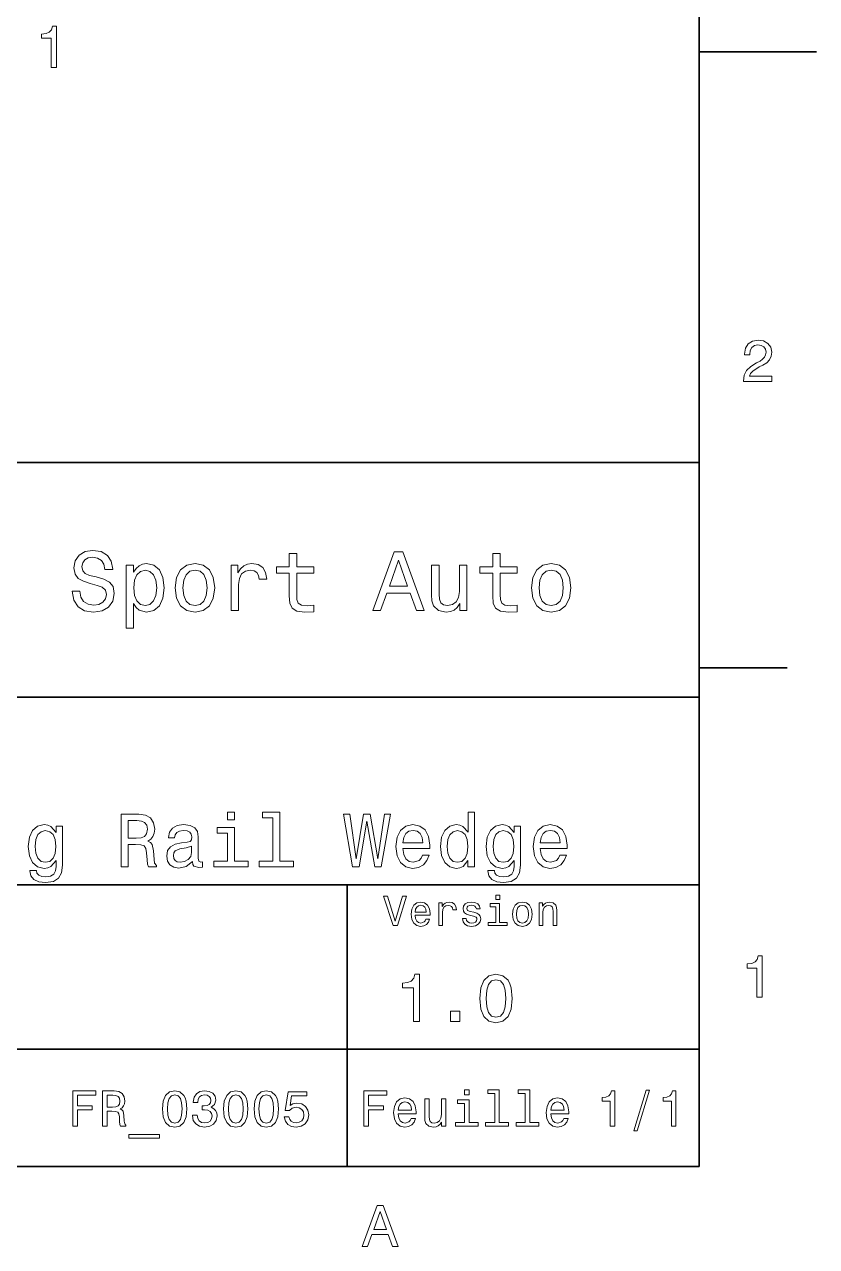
# Model space of a CAD drawing. Extents: x 0 to 297, y 0 to 210.
# Drawn here: x 229.5 to 297, y 3.2 to 107.3 of the extents above; entities that cross this region are included whole.
import ezdxf

# ---------------------------------------------------------------- set-up
doc = ezdxf.new("R2010")
doc.units = 0

msp = doc.modelspace()

# ---------------------------------------------------------------- linework, layer by layer
at = {"color": 7, "lineweight": 35}
for p, q in [((287, 10), (287, 200)), ((97, 70), (287, 70)), ((287, 70), (287, 10)), ((162, 50), (287, 50)), ((162, 34), (287, 34)), ((257, 10), (257, 34)), ((162, 20), (287, 20)), ((10, 10), (287, 10)), ((97, 10), (287, 10))]:
    msp.add_line(p, q, dxfattribs=at)
at = {"color": 7, "lineweight": 35, "ltscale": 0.25}
msp.add_line((287, 105), (297, 105), dxfattribs=at)
at = {"color": 7, "lineweight": 35, "ltscale": 0.1875}
msp.add_line((287, 52.5), (294.5, 52.5), dxfattribs=at)
at = {"color": 7, "lineweight": 13}
for points in [[(231.7547, 103.674271), (232.213638, 103.674271), (232.213638, 107.199486), (231.870697, 107.199486), (231.779922, 106.891853), (231.598358, 106.685074), (231.320984, 106.564041), (230.937698, 106.523697), (230.937698, 106.165627), (231.7547, 106.165627)], [(290.76947, 76.916786), (293.175079, 76.916786), (293.175079, 77.350502), (291.273773, 77.350502), (291.3797, 77.587532), (291.561249, 77.784218), (292.121033, 78.142288), (292.418579, 78.293587), (292.751434, 78.510445), (292.988464, 78.762604), (293.124634, 79.060158), (293.175079, 79.398056), (293.089355, 79.821686), (292.852325, 80.154541), (292.489197, 80.366356), (292.020172, 80.442001), (291.536041, 80.35627), (291.167877, 80.119232), (290.930847, 79.740997), (290.850159, 79.241714), (290.850159, 79.171112), (291.309082, 79.171112), (291.309082, 79.211456), (291.354462, 79.554398), (291.490631, 79.806557), (291.707489, 79.967941), (291.994965, 80.023415), (292.287476, 79.972984), (292.504333, 79.846901), (292.645538, 79.650215), (292.695984, 79.403099), (292.660675, 79.171112), (292.56485, 78.974426), (292.403473, 78.802956), (292.181549, 78.651657), (291.884003, 78.490273), (291.389771, 78.177589), (291.041779, 77.844742), (290.835022, 77.441284), (290.76947, 76.931915)], [(234.20462, 59.030979), (233.548996, 59.030979), (233.693085, 58.267288), (234.053314, 57.70533), (234.608078, 57.366714), (235.357361, 57.244236), (236.099426, 57.359509), (236.654175, 57.67651), (237.007202, 58.17363), (237.136902, 58.82925), (237.028824, 59.420029), (236.726227, 59.801872), (236.236313, 60.054031), (235.580704, 60.241352), (235.018738, 60.378242), (234.651306, 60.536743), (234.442368, 60.767288), (234.377533, 61.127522), (234.442368, 61.451729), (234.629684, 61.696686), (234.917877, 61.862389), (235.314133, 61.920029), (235.71759, 61.84798), (236.034592, 61.653458), (236.24353, 61.32925), (236.344391, 60.889767), (237, 60.889767), (237, 60.904179), (236.884735, 61.581409), (236.546112, 62.085732), (236.01297, 62.402737), (235.292511, 62.510807), (234.644104, 62.402737), (234.139771, 62.100143), (233.815567, 61.631844), (233.700287, 61.026657), (233.793961, 60.486309), (234.067734, 60.118874), (234.5, 59.873917), (235.09079, 59.6866), (235.674362, 59.520893), (236.113831, 59.362389), (236.380402, 59.131844), (236.47406, 58.757202), (236.387619, 58.375359), (236.164276, 58.087173), (235.825653, 57.907059), (235.386169, 57.849422), (234.896255, 57.928673), (234.521622, 58.159222), (234.283875, 58.533859)], [(252.05043, 60.579971), (252.05043, 58.64193), (252.093658, 58.015129), (252.29538, 57.582851), (252.698853, 57.330688), (253.383286, 57.244236), (254.132568, 57.280258), (254.132568, 57.827808), (253.585022, 57.78458), (253.087891, 57.842216), (252.82132, 58.022331), (252.706055, 58.324928), (252.684448, 58.75), (252.684448, 60.579971), (254.132568, 60.579971), (254.132568, 61.120316), (252.684448, 61.120316), (252.684448, 62.251438), (252.05043, 62.251438), (252.05043, 61.120316), (250.955322, 61.120316), (250.955322, 60.579971)], [(259.175781, 57.381123), (259.838623, 57.381123), (260.364563, 58.850864), (262.360229, 58.850864), (262.886169, 57.381123), (263.563416, 57.381123), (261.733429, 62.388329), (260.998566, 62.388329)], [(260.595093, 59.463257), (261.365997, 61.667866), (262.136902, 59.463257)], [(269.399109, 60.579971), (269.399109, 58.64193), (269.442352, 58.015129), (269.644073, 57.582851), (270.047546, 57.330688), (270.731995, 57.244236), (271.481262, 57.280258), (271.481262, 57.827808), (270.933716, 57.78458), (270.436584, 57.842216), (270.170013, 58.022331), (270.054749, 58.324928), (270.033142, 58.75), (270.033142, 60.579971), (271.481262, 60.579971), (271.481262, 61.120316), (270.033142, 61.120316), (270.033142, 62.251438), (269.399109, 62.251438), (269.399109, 61.120316), (268.304016, 61.120316), (268.304016, 60.579971)], [(238.786743, 60.652016), (238.786743, 61.25), (238.15274, 61.25), (238.15274, 55.882565), (238.786743, 55.882565), (238.786743, 57.971901), (239.010101, 57.633286), (239.262253, 57.409943), (239.896271, 57.244236), (240.50145, 57.381123), (240.976959, 57.791786), (241.286743, 58.440201), (241.402023, 59.319164), (241.286743, 60.190922), (240.976959, 60.839336), (240.50145, 61.242794), (239.896271, 61.386887), (239.550446, 61.343658), (239.255051, 61.206772), (239.002899, 60.976223)], [(239.788193, 57.8134), (239.363129, 57.907059), (239.053314, 58.195244), (238.858795, 58.663544), (238.793945, 59.319164), (238.858795, 59.967579), (239.053314, 60.435879), (239.363129, 60.716858), (239.788193, 60.817722), (240.177246, 60.716858), (240.48703, 60.428673), (240.681564, 59.960373), (240.753601, 59.319164), (240.681564, 58.67075), (240.48703, 58.195244), (240.177246, 57.907059)], [(242.338623, 59.311958), (242.453888, 58.432995), (242.785309, 57.78458), (243.311249, 57.381123), (244.017303, 57.244236), (244.716141, 57.381123), (245.242081, 57.777374), (245.573486, 58.425793), (245.695969, 59.311958), (245.573486, 60.190922), (245.242081, 60.846542), (244.716141, 61.242794), (244.017303, 61.386887), (243.311249, 61.242794), (242.785309, 60.839336), (242.453888, 60.190922)], [(242.98703, 59.319164), (243.05188, 59.967579), (243.253601, 60.435879), (243.57782, 60.72406), (244.017303, 60.824928), (244.449585, 60.72406), (244.773773, 60.443081), (244.97551, 59.967579), (245.047546, 59.319164), (244.97551, 58.663544), (244.773773, 58.188038), (244.449585, 57.899853), (244.017303, 57.806194), (243.57782, 57.899853), (243.253601, 58.188038), (243.05188, 58.663544)], [(247.100861, 57.381123), (247.734863, 57.381123), (247.734863, 59.592937), (247.799713, 60.12608), (247.994232, 60.507923), (248.311249, 60.738472), (248.736313, 60.817722), (249.053314, 60.767288), (249.291077, 60.623199), (249.435165, 60.378242), (249.485596, 60.046829), (250.126801, 60.046829), (250.040344, 60.630402), (249.802597, 61.048271), (249.406342, 61.30043), (248.865997, 61.386887), (248.498566, 61.32925), (248.181549, 61.185158), (247.900574, 60.940201), (247.677246, 60.608788), (247.677246, 61.25), (247.100861, 61.25)], [(267.194519, 61.25), (266.560516, 61.25), (266.560516, 59.016571), (266.488464, 58.497837), (266.279541, 58.123196), (265.955322, 57.892651), (265.530243, 57.820602), (265.19165, 57.878242), (264.975494, 58.051151), (264.853027, 58.346542), (264.824219, 58.764408), (264.824219, 61.25), (264.190186, 61.25), (264.190186, 58.706772), (264.211792, 58.195244), (264.348694, 57.770172), (264.766571, 57.381123), (265.436584, 57.244236), (265.796814, 57.294666), (266.106628, 57.424351), (266.373199, 57.647694), (266.589325, 57.971901), (266.589325, 57.381123), (267.194519, 57.381123)], [(272.698853, 59.311958), (272.814117, 58.432995), (273.145508, 57.78458), (273.671448, 57.381123), (274.377502, 57.244236), (275.076355, 57.381123), (275.602295, 57.777374), (275.933716, 58.425793), (276.056183, 59.311958), (275.933716, 60.190922), (275.602295, 60.846542), (275.076355, 61.242794), (274.377502, 61.386887), (273.671448, 61.242794), (273.145508, 60.839336), (272.814117, 60.190922)], [(273.34726, 59.319164), (273.412109, 59.967579), (273.613831, 60.435879), (273.938019, 60.72406), (274.377502, 60.824928), (274.809784, 60.72406), (275.134003, 60.443081), (275.335724, 59.967579), (275.407776, 59.319164), (275.335724, 58.663544), (275.134003, 58.188038), (274.809784, 57.899853), (274.377502, 57.806194), (273.938019, 57.899853), (273.613831, 58.188038), (273.412109, 58.663544)], [(237.716141, 35.530258), (238.319168, 35.530258), (238.319168, 37.430115), (238.93515, 37.430115), (239.389053, 37.41066), (239.674347, 37.319885), (239.829971, 37.105907), (239.894806, 36.723343), (239.927246, 36.139767), (239.966141, 35.757202), (240.043945, 35.530258), (240.724792, 35.530258), (240.724792, 35.653458), (240.575653, 35.835014), (240.523773, 36.172188), (240.478394, 36.898415), (240.368164, 37.4366), (240.219025, 37.605186), (239.985596, 37.728386), (240.244965, 37.890488), (240.426514, 38.117435), (240.543228, 38.402737), (240.582138, 38.746395), (240.491364, 39.291065), (240.231995, 39.699566), (239.804047, 39.945965), (239.220459, 40.030258), (237.716141, 40.030258)], [(247.390503, 40.185879), (246.787476, 40.185879), (246.787476, 39.537464), (247.390503, 39.537464)], [(250.664993, 39.706051), (250.664993, 36.010086), (249.491364, 36.010086), (249.491364, 35.530258), (252.40274, 35.530258), (252.40274, 36.010086), (251.235596, 36.010086), (251.235596, 40.185879), (249.770172, 40.185879), (249.770172, 39.706051)], [(257.453888, 35.530258), (258.024506, 35.530258), (258.672913, 39.433716), (259.34079, 35.530258), (259.885437, 35.530258), (260.676514, 40.036743), (260.157776, 40.036743), (259.600159, 36.204609), (258.958221, 40.036743), (258.394104, 40.036743), (257.765137, 36.204609), (257.207489, 40.036743), (256.675781, 40.036743)], [(267.283875, 36.068443), (267.283875, 35.530258), (267.854462, 35.530258), (267.854462, 40.185879), (267.290344, 40.185879), (267.290344, 38.480545), (266.855896, 38.973343), (266.590057, 39.090057), (266.285309, 39.135445), (265.734161, 39.005764), (265.306213, 38.642651), (265.027374, 38.059078), (264.930115, 37.274494), (265.027374, 36.489914), (265.306213, 35.899857), (265.734161, 35.530258), (266.285309, 35.407059), (266.590057, 35.45245), (266.862396, 35.569164)], [(232.723343, 35.685879), (232.723343, 39.012245), (232.17868, 39.012245), (232.17868, 38.448124), (231.731262, 38.960373), (231.458939, 39.090057), (231.154175, 39.135445), (230.603027, 39.005764), (230.175079, 38.642651), (229.896255, 38.059078), (229.798996, 37.274494), (229.896255, 36.483429), (230.175079, 35.899857), (230.603027, 35.530258), (231.154175, 35.407059), (231.465424, 35.45245), (231.724792, 35.569164), (232.17868, 36.061958), (232.17868, 35.569164), (232.126801, 35.180115), (231.984161, 34.901295), (231.711823, 34.739193), (231.303314, 34.680836), (230.946686, 34.719738), (230.693802, 34.817001), (230.544678, 34.985588), (230.499283, 35.212536), (229.948135, 35.212536), (229.948135, 35.1866), (230.032425, 34.771614), (230.291794, 34.460373), (230.706772, 34.259365), (231.270905, 34.188038), (231.945251, 34.285301), (232.392654, 34.557636), (232.645538, 35.030979)], [(230.389053, 37.274494), (230.447418, 37.851585), (230.622482, 38.279537), (230.894821, 38.532421), (231.257935, 38.623199), (231.640488, 38.532421), (231.925797, 38.279537), (232.100861, 37.851585), (232.16571, 37.274494), (232.100861, 36.684437), (231.925797, 36.262966), (231.640488, 36.003601), (231.257935, 35.919308), (230.894821, 36.003601), (230.622482, 36.262966), (230.447418, 36.690922)], [(239.05188, 39.479107), (239.447418, 39.440201), (239.726227, 39.317001), (239.901306, 39.090057), (239.959656, 38.733429), (239.894806, 38.357346), (239.719742, 38.130402), (239.421478, 38.013687), (239.01297, 37.981266), (238.319168, 37.981266), (238.319168, 39.479107)], [(243.791794, 35.98415), (243.791794, 35.964695), (243.824219, 35.744236), (243.921478, 35.588615), (244.329987, 35.465416), (244.647705, 35.517288), (244.647705, 35.958214), (244.511536, 35.938759), (244.329987, 36.023052), (244.297546, 36.282421), (244.297546, 38.085014), (244.219757, 38.545387), (243.992798, 38.869595), (243.59726, 39.064121), (243.039627, 39.135445), (242.494965, 39.057636), (242.092941, 38.837173), (241.840057, 38.493515), (241.755768, 38.039623), (241.755768, 38.000721), (242.268021, 38.000721), (242.313416, 38.273052), (242.456055, 38.467579), (242.689484, 38.584293), (243.020172, 38.629681), (243.337891, 38.59726), (243.56485, 38.5), (243.701019, 38.331409), (243.746399, 38.09798), (243.720459, 37.825645), (243.61673, 37.68948), (243.357361, 37.624638), (242.871033, 37.572765), (242.313416, 37.456051), (241.917877, 37.248558), (241.684448, 36.924351), (241.613129, 36.444523), (241.677948, 36.016571), (241.878967, 35.698845), (242.203186, 35.497837), (242.650574, 35.426514), (243.253601, 35.562679)], [(247.371033, 36.010086), (247.371033, 38.895531), (245.905624, 38.895531), (245.905624, 38.409222), (246.800446, 38.409222), (246.800446, 36.010086), (245.633301, 36.010086), (245.633301, 35.530258), (248.551147, 35.530258), (248.551147, 36.010086)], [(261.739929, 37.105907), (264.022339, 37.105907), (264.028809, 37.371758), (263.925079, 38.117435), (263.639771, 38.675072), (263.185883, 39.012245), (262.582855, 39.135445), (261.992798, 39.005764), (261.53891, 38.642651), (261.247131, 38.052593), (261.143372, 37.274494), (261.240631, 36.476944), (261.53241, 35.893372), (261.979828, 35.530258), (262.563416, 35.407059), (263.069153, 35.491352), (263.484161, 35.711815), (263.78891, 36.061958), (263.963989, 36.528816), (263.399841, 36.528816), (263.283142, 36.269451), (263.114563, 36.074928), (262.634735, 35.919308), (262.265137, 35.990631), (261.986328, 36.217579), (261.804749, 36.587173), (261.739929, 37.086452)], [(261.739929, 37.585735), (261.811249, 38.033138), (261.986328, 38.363831), (262.252167, 38.564842), (262.602295, 38.636166), (262.945984, 38.564842), (263.211823, 38.363831), (263.373932, 38.033138), (263.432281, 37.585735)], [(266.382568, 38.623199), (266.758636, 38.532421), (267.043945, 38.279537), (267.212524, 37.858067), (267.277374, 37.274494), (267.212524, 36.684437), (267.043945, 36.262966), (266.758636, 36.003601), (266.382568, 35.919308), (266.02594, 36.003601), (265.753601, 36.262966), (265.572052, 36.690922), (265.513672, 37.274494), (265.572052, 37.851585), (265.753601, 38.273052), (266.02594, 38.532421)], [(271.757935, 35.685879), (271.757935, 39.012245), (271.213257, 39.012245), (271.213257, 38.448124), (270.765869, 38.960373), (270.49353, 39.090057), (270.188751, 39.135445), (269.637604, 39.005764), (269.209656, 38.642651), (268.930847, 38.059078), (268.833557, 37.274494), (268.930847, 36.483429), (269.209656, 35.899857), (269.637604, 35.530258), (270.188751, 35.407059), (270.5, 35.45245), (270.759369, 35.569164), (271.213257, 36.061958), (271.213257, 35.569164), (271.161377, 35.180115), (271.018738, 34.901295), (270.746399, 34.739193), (270.337891, 34.680836), (269.981262, 34.719738), (269.728394, 34.817001), (269.579254, 34.985588), (269.533875, 35.212536), (268.982727, 35.212536), (268.982727, 35.1866), (269.067017, 34.771614), (269.326355, 34.460373), (269.741364, 34.259365), (270.305481, 34.188038), (270.979828, 34.285301), (271.427246, 34.557636), (271.680115, 35.030979)], [(269.423645, 37.274494), (269.481995, 37.851585), (269.657043, 38.279537), (269.929382, 38.532421), (270.292511, 38.623199), (270.675079, 38.532421), (270.960388, 38.279537), (271.135437, 37.851585), (271.200287, 37.274494), (271.135437, 36.684437), (270.960388, 36.262966), (270.675079, 36.003601), (270.292511, 35.919308), (269.929382, 36.003601), (269.657043, 36.262966), (269.481995, 36.690922)], [(273.450287, 37.105907), (275.732727, 37.105907), (275.739197, 37.371758), (275.635437, 38.117435), (275.350159, 38.675072), (274.89624, 39.012245), (274.293213, 39.135445), (273.703186, 39.005764), (273.249268, 38.642651), (272.957489, 38.052593), (272.85376, 37.274494), (272.951019, 36.476944), (273.242798, 35.893372), (273.690186, 35.530258), (274.273773, 35.407059), (274.779541, 35.491352), (275.194519, 35.711815), (275.499268, 36.061958), (275.674347, 36.528816), (275.110229, 36.528816), (274.99353, 36.269451), (274.824921, 36.074928), (274.345093, 35.919308), (273.975494, 35.990631), (273.696686, 36.217579), (273.515137, 36.587173), (273.450287, 37.086452)], [(273.450287, 37.585735), (273.521606, 38.033138), (273.696686, 38.363831), (273.962524, 38.564842), (274.312683, 38.636166), (274.656342, 38.564842), (274.92218, 38.363831), (275.08429, 38.033138), (275.142639, 37.585735)], [(243.726959, 36.749279), (243.649139, 36.412102), (243.44165, 36.152737), (243.130402, 35.98415), (242.747833, 35.925793), (242.50145, 35.958214), (242.326385, 36.061958), (242.216141, 36.243515), (242.183716, 36.496395), (242.209656, 36.723343), (242.313416, 36.885445), (242.728394, 37.067001), (243.253601, 37.14481), (243.726959, 37.30043)], [(261.71109, 33.03458), (261.08429, 30.905619), (260.439484, 33.03458), (260.09726, 33.03458), (260.904175, 30.530979), (261.264404, 30.530979), (262.053314, 33.03458)], [(262.784576, 31.40634), (264.052582, 31.40634), (264.056183, 31.554033), (263.998566, 31.9683), (263.840057, 32.278099), (263.587891, 32.465416), (263.252869, 32.533859), (262.925079, 32.461815), (262.672913, 32.260086), (262.510803, 31.932276), (262.453156, 31.5), (262.507202, 31.056915), (262.669312, 30.732708), (262.917877, 30.530979), (263.242065, 30.462536), (263.523041, 30.509365), (263.753601, 30.631844), (263.922913, 30.826368), (264.020172, 31.085733), (263.706787, 31.085733), (263.641937, 30.941643), (263.548279, 30.833572), (263.281708, 30.747118), (263.076355, 30.786743), (262.921478, 30.912823), (262.820618, 31.118155), (262.784576, 31.395533)], [(264.794678, 30.530979), (265.111664, 30.530979), (265.111664, 31.636887), (265.144104, 31.903458), (265.241364, 32.094379), (265.399841, 32.209652), (265.612396, 32.249279), (265.770905, 32.224064), (265.889771, 32.152016), (265.961823, 32.029537), (265.98703, 31.863832), (266.307648, 31.863832), (266.264404, 32.155621), (266.145538, 32.364552), (265.947418, 32.490635), (265.677246, 32.533859), (265.49353, 32.505043), (265.335022, 32.432995), (265.194519, 32.310516), (265.082855, 32.144814), (265.082855, 32.465416), (264.794678, 32.465416)], [(267.791779, 31.658501), (267.485596, 31.730547), (267.258636, 31.8134), (267.182983, 31.982708), (267.20462, 32.101585), (267.280273, 32.188038), (267.40274, 32.242073), (267.579254, 32.263687), (267.748566, 32.242073), (267.881836, 32.177231), (267.968292, 32.079971), (268.004333, 31.950287), (268.314117, 31.950287), (268.314117, 31.957493), (268.260101, 32.191643), (268.112396, 32.375359), (267.881836, 32.490635), (267.579254, 32.533859), (267.273041, 32.490635), (267.049713, 32.371758), (266.90921, 32.195244), (266.865997, 31.971901), (266.898407, 31.755764), (266.999268, 31.604465), (267.164978, 31.496397), (267.406342, 31.420748), (267.759369, 31.334293), (267.975494, 31.244236), (268.033142, 31.17219), (268.054749, 31.064121), (268.022339, 30.930836), (267.935883, 30.829971), (267.79538, 30.765129), (267.608063, 30.743515), (267.409943, 30.765129), (267.265839, 30.840778), (267.168579, 30.963255), (267.128967, 31.132565), (266.822754, 31.132565), (266.873199, 30.844379), (267.020905, 30.635447), (267.255035, 30.509365), (267.579254, 30.462536), (267.917877, 30.509365), (268.166412, 30.635447), (268.317719, 30.837175), (268.371765, 31.100143), (268.332123, 31.327089), (268.220459, 31.481987), (268.036743, 31.582851)], [(269.981995, 30.79755), (269.981995, 32.400574), (269.167877, 32.400574), (269.167877, 32.130402), (269.664978, 32.130402), (269.664978, 30.79755), (269.016571, 30.79755), (269.016571, 30.530979), (270.637604, 30.530979), (270.637604, 30.79755)], [(269.992798, 33.117435), (269.657776, 33.117435), (269.657776, 32.757202), (269.992798, 32.757202)], [(271.087891, 31.496397), (271.145538, 31.056915), (271.311249, 30.732708), (271.574219, 30.530979), (271.927246, 30.462536), (272.276672, 30.530979), (272.539612, 30.729107), (272.705322, 31.053314), (272.766571, 31.496397), (272.705322, 31.935879), (272.539612, 32.263687), (272.276672, 32.461815), (271.927246, 32.533859), (271.574219, 32.461815), (271.311249, 32.260086), (271.145538, 31.935879)], [(273.350159, 30.530979), (273.667145, 30.530979), (273.667145, 31.647694), (273.699554, 31.903458), (273.804047, 32.090778), (273.966125, 32.206051), (274.182281, 32.249279), (274.355194, 32.213257), (274.463257, 32.115993), (274.517303, 31.95389), (274.535309, 31.737751), (274.535309, 30.530979), (274.852295, 30.530979), (274.852295, 31.802593), (274.837891, 32.058357), (274.773041, 32.270893), (274.560516, 32.465416), (274.229095, 32.533859), (274.04538, 32.508644), (273.890503, 32.440201), (273.757202, 32.324928), (273.65274, 32.170029), (273.65274, 32.465416), (273.350159, 32.465416)], [(262.784576, 31.672911), (262.824219, 31.921469), (262.921478, 32.105186), (263.069153, 32.216858), (263.263702, 32.256485), (263.45462, 32.216858), (263.602295, 32.105186), (263.692352, 31.921469), (263.724792, 31.672911)], [(271.412109, 31.5), (271.444519, 31.824207), (271.54538, 32.058357), (271.707489, 32.20245), (271.927246, 32.25288), (272.143372, 32.20245), (272.305481, 32.061958), (272.406342, 31.824207), (272.442352, 31.5), (272.406342, 31.17219), (272.305481, 30.934437), (272.143372, 30.790344), (271.927246, 30.743515), (271.707489, 30.790344), (271.54538, 30.934437), (271.444519, 31.17219)], [(291.909241, 24.416786), (292.368164, 24.416786), (292.368164, 27.942001), (292.025208, 27.942001), (291.934448, 27.634365), (291.752899, 27.427593), (291.475525, 27.306557), (291.092224, 27.266211), (291.092224, 26.90814), (291.909241, 26.90814)], [(262.631134, 22.360231), (263.155609, 22.360231), (263.155609, 26.38905), (262.763702, 26.38905), (262.659943, 26.037464), (262.452454, 25.801153), (262.135437, 25.662825), (261.697418, 25.616714), (261.697418, 25.207493), (262.631134, 25.207493)], [(268.285309, 24.314121), (268.371765, 23.409224), (268.642639, 22.763689), (269.074921, 22.371759), (269.674347, 22.244957), (270.268005, 22.371759), (270.700287, 22.763689), (270.965424, 23.409224), (271.057648, 24.314121), (270.965424, 25.213257), (270.855896, 25.570606), (270.700287, 25.864553), (270.268005, 26.256485), (269.674347, 26.38905), (269.074921, 26.256485), (268.642639, 25.858791), (268.371765, 25.213257)], [(268.838623, 24.314121), (268.884735, 25.011528), (269.028809, 25.51297), (269.288177, 25.806917), (269.674347, 25.910664), (270.054749, 25.806917), (270.314117, 25.51297), (270.458221, 25.011528), (270.504333, 24.314121), (270.458221, 23.610952), (270.314117, 23.10951), (270.054749, 22.815563), (269.674347, 22.717581), (269.288177, 22.815563), (269.028809, 23.10951), (268.884735, 23.610952)], [(265.806915, 22.360231), (266.602295, 22.360231), (266.602295, 23.219021), (265.806915, 23.219021)], [(233.596527, 13.428675), (233.99855, 13.428675), (233.99855, 14.807637), (235.260803, 14.807637), (235.260803, 15.166427), (233.99855, 15.166427), (233.99855, 16.065563), (235.55043, 16.065563), (235.55043, 16.428675), (233.596527, 16.428675)], [(236.121033, 13.428675), (236.523041, 13.428675), (236.523041, 14.695246), (236.933716, 14.695246), (237.236298, 14.682277), (237.426514, 14.621758), (237.530258, 14.479107), (237.573486, 14.224064), (237.595093, 13.835014), (237.621033, 13.579971), (237.672897, 13.428675), (238.126801, 13.428675), (238.126801, 13.510807), (238.027374, 13.631845), (237.992783, 13.856628), (237.962524, 14.340778), (237.889038, 14.699568), (237.789612, 14.81196), (237.634003, 14.894093), (237.806915, 15.002162), (237.927948, 15.153459), (238.005753, 15.34366), (238.031693, 15.572767), (237.971176, 15.93588), (237.798264, 16.208214), (237.512955, 16.372478), (237.123917, 16.428675), (236.121033, 16.428675)], [(237.01152, 16.061239), (237.275208, 16.035303), (237.46109, 15.953171), (237.577805, 15.801874), (237.616714, 15.564121), (237.573486, 15.313401), (237.456772, 15.162104), (237.257919, 15.084294), (236.98558, 15.06268), (236.523041, 15.06268), (236.523041, 16.061239)], [(241.247833, 14.894093), (241.312668, 14.215418), (241.515839, 13.731268), (241.840057, 13.43732), (242.289612, 13.342219), (242.734863, 13.43732), (243.059067, 13.731268), (243.257919, 14.215418), (243.327087, 14.894093), (243.257919, 15.568444), (243.175781, 15.836456), (243.059067, 16.056917), (242.734863, 16.350864), (242.289612, 16.450289), (241.840057, 16.350864), (241.515839, 16.052593), (241.312668, 15.568444)], [(241.662811, 14.894093), (241.697403, 15.417148), (241.805466, 15.793228), (242, 16.013689), (242.289612, 16.091499), (242.574921, 16.013689), (242.76944, 15.793228), (242.877518, 15.417148), (242.912094, 14.894093), (242.877518, 14.366715), (242.76944, 13.990634), (242.574921, 13.770173), (242.289612, 13.696686), (242, 13.770173), (241.805466, 13.990634), (241.697403, 14.366715)], [(243.802582, 14.371037), (243.802582, 14.340778), (243.87175, 13.925793), (244.074921, 13.614553), (244.394806, 13.415707), (244.818436, 13.342219), (245.268005, 13.415707), (245.605179, 13.605908), (245.82132, 13.908502), (245.899124, 14.297551), (245.864548, 14.552594), (245.76944, 14.760087), (245.613831, 14.92003), (245.406342, 15.036744), (245.687317, 15.270173), (245.786743, 15.641932), (245.721893, 15.979107), (245.536011, 16.23415), (245.233429, 16.394093), (244.818436, 16.450289), (244.429382, 16.381124), (244.131119, 16.190922), (243.9366, 15.888329), (243.87175, 15.486312), (243.87175, 15.456053), (244.25647, 15.456053), (244.291061, 15.73271), (244.403458, 15.931557), (244.585007, 16.052593), (244.840057, 16.095821), (245.064835, 16.061239), (245.229095, 15.970462), (245.328522, 15.823487), (245.367432, 15.62464), (245.328522, 15.412825), (245.224777, 15.270173), (245.043228, 15.183718), (244.796829, 15.157782), (244.628235, 15.162104), (244.628235, 14.820605), (244.840057, 14.829251), (245.112381, 14.790346), (245.315552, 14.6866), (245.4366, 14.518012), (245.479828, 14.297551), (245.432266, 14.04683), (245.306915, 13.860951), (245.108063, 13.744237), (244.844376, 13.705332), (244.572037, 13.748559), (244.373199, 13.878242), (244.247833, 14.085735), (244.200287, 14.371037)], [(246.452438, 14.894093), (246.517288, 14.215418), (246.720459, 13.731268), (247.044662, 13.43732), (247.494232, 13.342219), (247.939468, 13.43732), (248.263687, 13.731268), (248.462524, 14.215418), (248.531693, 14.894093), (248.462524, 15.568444), (248.380402, 15.836456), (248.263687, 16.056917), (247.939468, 16.350864), (247.494232, 16.450289), (247.044662, 16.350864), (246.720459, 16.052593), (246.517288, 15.568444)], [(246.867432, 14.894093), (246.902008, 15.417148), (247.010086, 15.793228), (247.204605, 16.013689), (247.494232, 16.091499), (247.779526, 16.013689), (247.97406, 15.793228), (248.082123, 15.417148), (248.116714, 14.894093), (248.082123, 14.366715), (247.97406, 13.990634), (247.779526, 13.770173), (247.494232, 13.696686), (247.204605, 13.770173), (247.010086, 13.990634), (246.902008, 14.366715)], [(249.054749, 14.894093), (249.119583, 14.215418), (249.322754, 13.731268), (249.646973, 13.43732), (250.096527, 13.342219), (250.541779, 13.43732), (250.865982, 13.731268), (251.064835, 14.215418), (251.134003, 14.894093), (251.064835, 15.568444), (250.982697, 15.836456), (250.865982, 16.056917), (250.541779, 16.350864), (250.096527, 16.450289), (249.646973, 16.350864), (249.322754, 16.052593), (249.119583, 15.568444)], [(249.469727, 14.894093), (249.504318, 15.417148), (249.612381, 15.793228), (249.806915, 16.013689), (250.096527, 16.091499), (250.381836, 16.013689), (250.576355, 15.793228), (250.684433, 15.417148), (250.719009, 14.894093), (250.684433, 14.366715), (250.576355, 13.990634), (250.381836, 13.770173), (250.096527, 13.696686), (249.806915, 13.770173), (249.612381, 13.990634), (249.504318, 14.366715)], [(251.626801, 14.211096), (251.721893, 13.856628), (251.933716, 13.579971), (252.244949, 13.407061), (252.642639, 13.342219), (253.079239, 13.42003), (253.420746, 13.631845), (253.636887, 13.969021), (253.719009, 14.401298), (253.645523, 14.803314), (253.438034, 15.118876), (253.113831, 15.322046), (252.694519, 15.395534), (252.370316, 15.34366), (252.119598, 15.201009), (252.240631, 16.009367), (253.554749, 16.009367), (253.554749, 16.363834), (251.951004, 16.363834), (251.713257, 14.773055), (252.059067, 14.773055), (252.309784, 14.976225), (252.629669, 15.049712), (252.906342, 15.002162), (253.118149, 14.863833), (253.252151, 14.652018), (253.299713, 14.379683), (253.252151, 14.107349), (253.113831, 13.895534), (252.902008, 13.761528), (252.629669, 13.713977), (252.400574, 13.744237), (252.223343, 13.84366), (252.093658, 13.99928), (252.028809, 14.211096)], [(258.414978, 13.428675), (258.817017, 13.428675), (258.817017, 14.807637), (260.079254, 14.807637), (260.079254, 15.166427), (258.817017, 15.166427), (258.817017, 16.065563), (260.368866, 16.065563), (260.368866, 16.428675), (258.414978, 16.428675)], [(261.341492, 14.479107), (262.863098, 14.479107), (262.867432, 14.656341), (262.798279, 15.153459), (262.608063, 15.525217), (262.305481, 15.75), (261.903473, 15.832133), (261.510101, 15.745678), (261.207489, 15.503603), (261.01297, 15.110231), (260.943817, 14.591499), (261.008636, 14.059798), (261.203156, 13.67075), (261.501434, 13.428675), (261.890503, 13.346542), (262.227661, 13.402739), (262.504333, 13.549712), (262.707489, 13.783141), (262.824219, 14.09438), (262.44812, 14.09438), (262.370331, 13.92147), (262.257935, 13.791787), (261.938049, 13.688041), (261.69165, 13.735591), (261.505768, 13.886888), (261.384735, 14.133286), (261.341492, 14.466139)], [(265.400574, 15.75), (265.020172, 15.75), (265.020172, 14.409943), (264.976959, 14.098703), (264.851593, 13.873919), (264.657074, 13.735591), (264.402008, 13.692364), (264.198853, 13.726946), (264.069153, 13.830692), (263.995667, 14.007925), (263.978394, 14.258646), (263.978394, 15.75), (263.597992, 15.75), (263.597992, 14.224064), (263.610962, 13.917148), (263.693085, 13.662104), (263.943817, 13.428675), (264.345825, 13.346542), (264.561951, 13.376801), (264.747833, 13.454611), (264.907776, 13.588617), (265.037476, 13.783141), (265.037476, 13.428675), (265.400574, 13.428675)], [(267.376068, 13.748559), (267.376068, 15.672191), (266.399139, 15.672191), (266.399139, 15.347983), (266.995667, 15.347983), (266.995667, 13.748559), (266.21759, 13.748559), (266.21759, 13.428675), (268.162811, 13.428675), (268.162811, 13.748559)], [(267.389038, 16.532421), (266.98703, 16.532421), (266.98703, 16.100145), (267.389038, 16.100145)], [(269.572052, 16.212536), (269.572052, 13.748559), (268.789612, 13.748559), (268.789612, 13.428675), (270.73056, 13.428675), (270.73056, 13.748559), (269.952454, 13.748559), (269.952454, 16.532421), (268.975494, 16.532421), (268.975494, 16.212536)], [(272.174347, 16.212536), (272.174347, 13.748559), (271.391937, 13.748559), (271.391937, 13.428675), (273.332855, 13.428675), (273.332855, 13.748559), (272.554749, 13.748559), (272.554749, 16.532421), (271.57782, 16.532421), (271.57782, 16.212536)], [(274.353027, 14.479107), (275.874634, 14.479107), (275.878967, 14.656341), (275.809814, 15.153459), (275.619598, 15.525217), (275.317017, 15.75), (274.914978, 15.832133), (274.521606, 15.745678), (274.219025, 15.503603), (274.024506, 15.110231), (273.955322, 14.591499), (274.020172, 14.059798), (274.214691, 13.67075), (274.51297, 13.428675), (274.902008, 13.346542), (275.239197, 13.402739), (275.515839, 13.549712), (275.719025, 13.783141), (275.835724, 14.09438), (275.459656, 14.09438), (275.381836, 13.92147), (275.26944, 13.791787), (274.949554, 13.688041), (274.703186, 13.735591), (274.517303, 13.886888), (274.39624, 14.133286), (274.353027, 14.466139)], [(279.416443, 13.428675), (279.809814, 13.428675), (279.809814, 16.450289), (279.515839, 16.450289), (279.438049, 16.1866), (279.28241, 16.009367), (279.044678, 15.905621), (278.716125, 15.871038), (278.716125, 15.564121), (279.416443, 15.564121)], [(281.42218, 13.026657), (281.720459, 13.026657), (282.766571, 16.510807), (282.463989, 16.510807)], [(284.621033, 13.428675), (285.014404, 13.428675), (285.014404, 16.450289), (284.720459, 16.450289), (284.642639, 16.1866), (284.48703, 16.009367), (284.249268, 15.905621), (283.920746, 15.871038), (283.920746, 15.564121), (284.621033, 15.564121)], [(261.341492, 14.798992), (261.389038, 15.097262), (261.505768, 15.317724), (261.682983, 15.45173), (261.916412, 15.49928), (262.145538, 15.45173), (262.322754, 15.317724), (262.430847, 15.097262), (262.469727, 14.798992)], [(274.353027, 14.798992), (274.400574, 15.097262), (274.517303, 15.317724), (274.694519, 15.45173), (274.927948, 15.49928), (275.157074, 15.45173), (275.33429, 15.317724), (275.442352, 15.097262), (275.481262, 14.798992)], [(238.386154, 12.711096), (238.386154, 12.408502), (240.988464, 12.408502), (240.988464, 12.711096)], [(258.266846, 3.166787), (258.730835, 3.166787), (259.098999, 4.195605), (260.495972, 4.195605), (260.864105, 3.166787), (261.338165, 3.166787), (260.05719, 6.67183), (259.542786, 6.67183)], [(259.260376, 4.624279), (259.799988, 6.167507), (260.33963, 4.624279)]]:
    msp.add_lwpolyline(points, close=True, dxfattribs=at)

doc.saveas('drawing.dxf')
